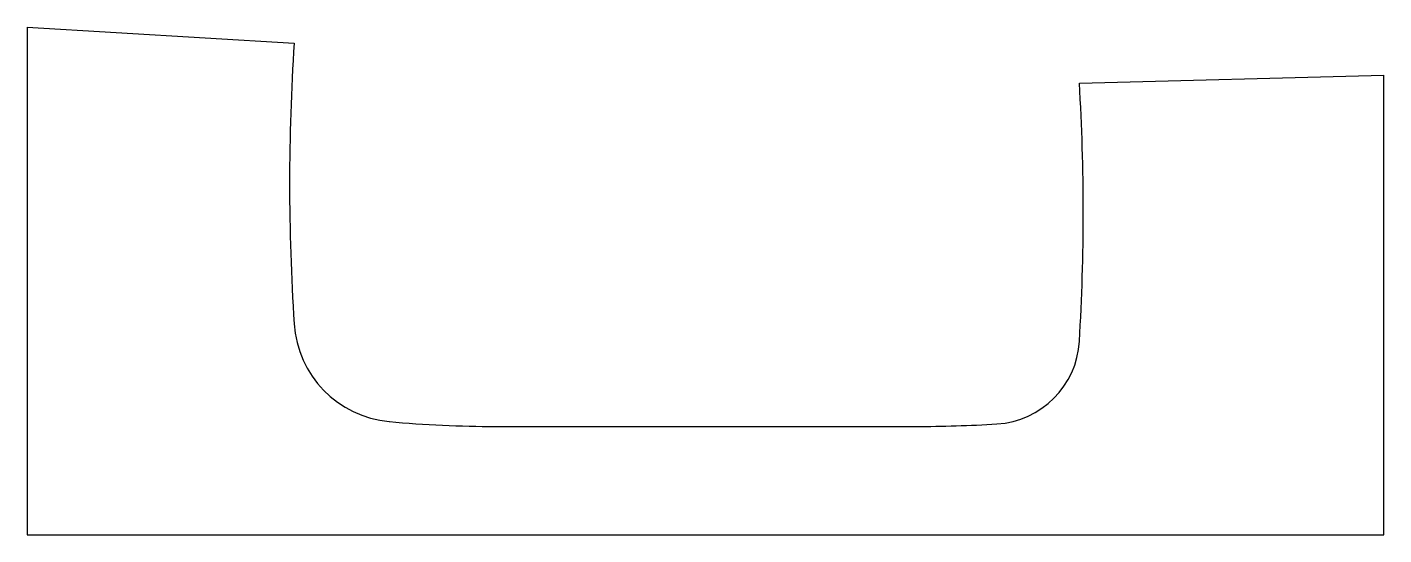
# Model space of a CAD drawing. Extents: x 0 to 50, y 0 to 18.7.
import ezdxf

# ---------------------------------------------------------------- set-up
doc = ezdxf.new("R2010")
doc.units = 0
doc.layers.get('0').update_dxf_attribs({"linetype": 'CONTINUOUS'})
doc.layers.add('APS_GEOMETRY', color=7, linetype='CONTINUOUS')

msp = doc.modelspace()

# ---------------------------------------------------------------- linework, layer by layer
msp.add_line((17.266, 4), (32.734, 4))
for centre, radius, start, end in [((90.484, 12.969), 80.812, 176.32659, 183.67341), ((-41.891, 11.906), 80.812, 356.62365, 3.37634), ((13.705, 8.039), 3.875, 183.6734, 264.7121), ((35.537, 7.338), 3.25, 273.6074, 356.6237), ((17.266, 46.51), 42.51, 264.7121, 270), ((32.734, 51.797), 47.797, 270, 273.6074)]:
    msp.add_arc(centre, radius, start, end)
at = {"layer": 'APS_GEOMETRY'}
for p, q in [((0, 18.733), (0, 0)), ((0, 18.733), (9.838, 18.146)), ((38.782, 16.666), (50, 16.966)), ((50, 0), (50, 16.966)), ((0, 0), (50, 0))]:
    msp.add_line(p, q, dxfattribs=at)

doc.saveas('drawing.dxf')
